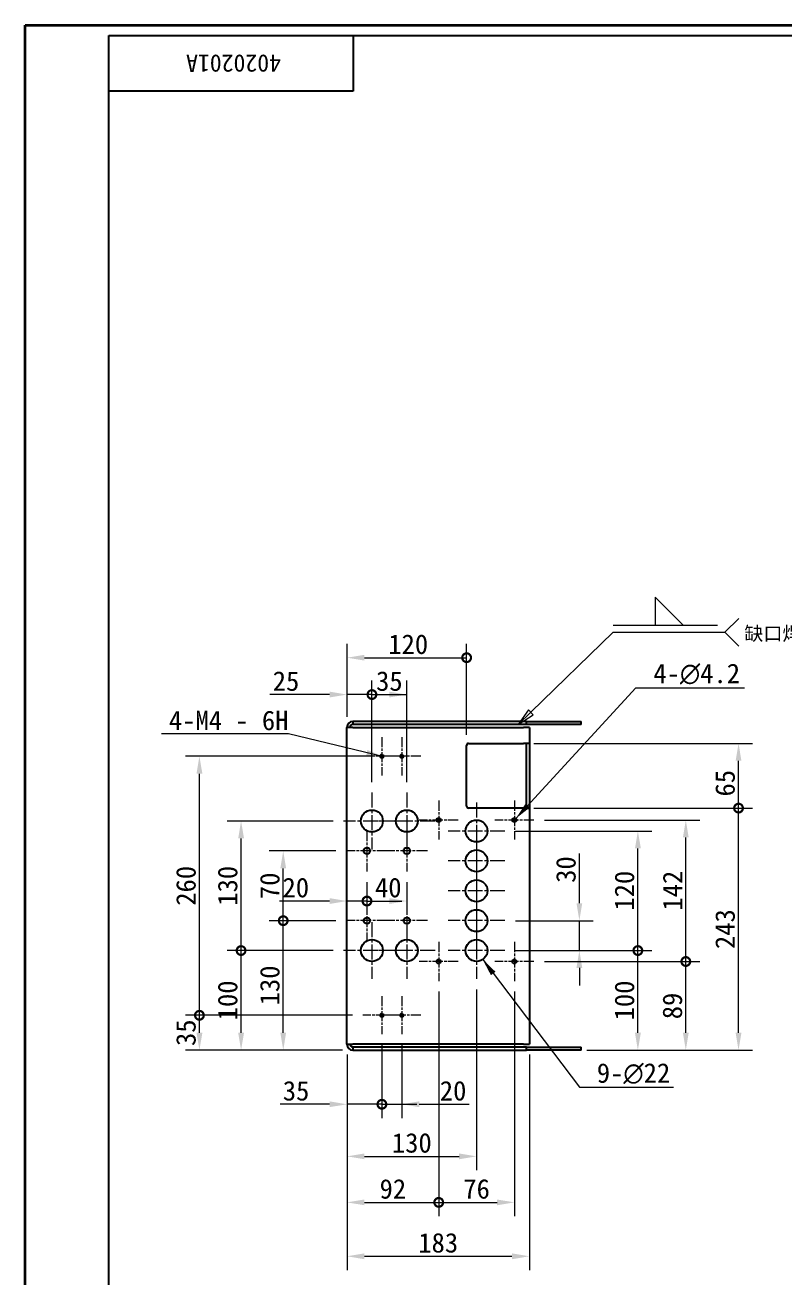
# Model space of a CAD drawing. Header units: millimetres. Extents: x 42 to 2902, y 38 to 2041.
# Drawn here: x 42 to 804, y 783 to 2041 of the extents above; entities that cross this region are included whole.
import ezdxf

# ---------------------------------------------------------------- set-up
doc = ezdxf.new("R2010")
doc.units = ezdxf.units.MM
doc.header["$LTSCALE"] = 7
doc.linetypes.add('CHAIN', pattern=[0.3543, 0.2362, -0.0295, 0.0591, -0.0295])
doc.linetypes.add('DASHED', pattern=[0.2067, 0.1654, -0.0413])
for name, color, linetype, lineweight, true_color in [('中心标记 (ISO)', 1, 'CHAIN', 18, 0xff0000), ('尺寸 (ISO)', 7, 'Continuous', 18, 0x008000), ('符号 (ISO)', 7, 'Continuous', 18, 0x008000)]:
    doc.layers.add(name, color=color, linetype=linetype, lineweight=lineweight, true_color=true_color)
for name, color, linetype, lineweight in [('可见 (ISO)', 7, 'Continuous', 25), ('可见窄的 (ISO)', 7, 'Continuous', 18), ('图框 (ISO)', 7, 'Continuous', 35)]:
    doc.layers.add(name, color=color, linetype=linetype, lineweight=lineweight)
doc.styles.add('文本样式74', font='SimSun.ttf')
doc.styles.add('最新国标', font='simfang.ttf')
doc.styles.add('注释文本 (ISO)', font='simfang.ttf')
doc.dimstyles.new('默认 (GB)', dxfattribs={"dimscale": 7, "dimtxt": 2.8, "dimasz": 2.5, "dimexe": 2, "dimexo": 1.5, "dimgap": 0.5, "dimtad": 1, "dimtoh": 1, "dimdsep": 46, "dimtxsty": '最新国标', "dimcen": 0.09, "dimdle": 10, "dimclrd": 256, "dimclre": 256, "dimclrt": 256, "dimaunit": 1, "dimadec": 3, "dimazin": 2, "dimtfac": 0.535714, "dimtmove": 0, "dimatfit": 3, "dimfxl": 0, "dimtolj": 1, "dimtzin": 0, "dimlwd": -1, "dimlwe": -1, "dimarcsym": 0})
doc.dimstyles.new('默认 (GB)$7', dxfattribs={"dimscale": 7, "dimtxt": 2.8, "dimasz": 2.5, "dimexe": 2, "dimexo": 1.5, "dimgap": 0.5, "dimtad": 1, "dimtoh": 1, "dimdsep": 46, "dimtxsty": '最新国标', "dimcen": 0.09, "dimdle": 10, "dimclrd": 256, "dimclre": 256, "dimclrt": 256, "dimaunit": 1, "dimadec": 3, "dimazin": 2, "dimtfac": 0.535714, "dimtmove": 0, "dimatfit": 3, "dimfxl": 0, "dimtolj": 1, "dimtzin": 0, "dimlwd": -1, "dimlwe": -1, "dimarcsym": 0})

# ---------------------------------------------------------------- blocks, each defined once
blk = doc.blocks.new('图框 最新国标')
at = {"layer": '图框 (ISO)'}
for p, q in [((6, 7), (6, 291.5)), ((6, 291.5), (414.5, 291.5))]:
    blk.add_line(p, q, dxfattribs=at)
at = {"layer": '图框 (ISO)', "color": 7, "linetype": 'Continuous', "lineweight": 25}
for p, q in [((18, 290), (413, 290)), ((18, 7), (18, 290)), ((18, 290), (413, 290)), ((53, 290), (53, 282)), ((53, 282), (18, 282))]:
    blk.add_line(p, q, dxfattribs=at)
at = {"layer": '图框 (ISO)', "style": '文本样式74'}
blk.add_attdef('零件代号_001', (42.68, 287.25), '', height=2.5, rotation=180, dxfattribs=at)
blk = doc.blocks.new('_DotSmall')
at = {"color": 0, "linetype": 'ByBlock', "const_width": 0.5}
blk.add_lwpolyline([(-0.0625, 0, 1), (0.0625, 0, 1)], format="xyb", close=True, dxfattribs=at)
blk = doc.blocks.new('*D62')
at = {"layer": 'Defpoints', "color": 0, "transparency": 16777216}
for p in [(258.7, 1111.4), (361.5, 1111.4), (371, 1011.4)]:
    blk.add_point(p, dxfattribs=at)
at = {"layer": '尺寸 (ISO)', "color": 116, "true_color": 0x00803f, "transparency": 16777216}
for p, q in [((351, 1111.4), (244.7, 1111.4)), ((258.7, 1028.9), (258.7, 1111.4)), ((360.5, 1011.4), (244.7, 1011.4))]:
    blk.add_line(p, q, dxfattribs=at)
blk.add_solid([(255.8, 1028.9), (261.7, 1028.9), (258.7, 1011.4)], dxfattribs=at)
at = {"layer": '尺寸 (ISO)', "color": 116, "true_color": 0x00803f, "transparency": 16777216, "xscale": 17.5, "yscale": 17.5, "zscale": 17.5, "rotation": 90}
blk.add_blockref('_DotSmall', (258.7, 1111.4), dxfattribs=at)
at = {"layer": '尺寸 (ISO)', "transparency": 16777216, "insert": (245.3, 1061.4), "char_height": 19.6, "attachment_point": 5, "rotation": 90, "style": '最新国标'}
blk.add_mtext('\\A1;100', dxfattribs=at)
blk = doc.blocks.new('*D63')
at = {"layer": 'Defpoints', "color": 0, "transparency": 16777216}
for p in [(258.7, 1241.4), (361.5, 1241.4), (361.5, 1111.4)]:
    blk.add_point(p, dxfattribs=at)
at = {"layer": '尺寸 (ISO)', "color": 116, "true_color": 0x00803f, "transparency": 16777216}
for p, q in [((351, 1241.4), (244.7, 1241.4)), ((258.7, 1111.4), (258.7, 1223.9)), ((351, 1111.4), (244.7, 1111.4))]:
    blk.add_line(p, q, dxfattribs=at)
blk.add_solid([(255.8, 1223.9), (261.7, 1223.9), (258.7, 1241.4)], dxfattribs=at)
at = {"layer": '尺寸 (ISO)', "color": 116, "true_color": 0x00803f, "transparency": 16777216, "xscale": 17.5, "yscale": 17.5, "zscale": 17.5, "rotation": 270}
blk.add_blockref('_DotSmall', (258.7, 1111.4), dxfattribs=at)
at = {"layer": '尺寸 (ISO)', "transparency": 16777216, "insert": (245.3, 1176.4), "char_height": 19.6, "attachment_point": 5, "rotation": 90, "style": '最新国标'}
blk.add_mtext('\\A1;130', dxfattribs=at)
blk = doc.blocks.new('*D64')
at = {"layer": 'Defpoints', "color": 0, "transparency": 16777216}
for p in [(301, 1141.4), (364.2, 1141.4), (371, 1011.4)]:
    blk.add_point(p, dxfattribs=at)
at = {"layer": '尺寸 (ISO)', "color": 116, "true_color": 0x00803f, "transparency": 16777216}
for p, q in [((353.7, 1141.4), (287, 1141.4)), ((301, 1028.9), (301, 1141.4)), ((360.5, 1011.4), (287, 1011.4))]:
    blk.add_line(p, q, dxfattribs=at)
blk.add_solid([(298.1, 1028.9), (303.9, 1028.9), (301, 1011.4)], dxfattribs=at)
at = {"layer": '尺寸 (ISO)', "color": 116, "true_color": 0x00803f, "transparency": 16777216, "xscale": 17.5, "yscale": 17.5, "zscale": 17.5, "rotation": 90}
blk.add_blockref('_DotSmall', (301, 1141.4), dxfattribs=at)
at = {"layer": '尺寸 (ISO)', "transparency": 16777216, "insert": (287.6, 1076.4), "char_height": 19.6, "attachment_point": 5, "rotation": 90, "style": '最新国标'}
blk.add_mtext('\\A1;130', dxfattribs=at)
blk = doc.blocks.new('*D65')
at = {"layer": 'Defpoints', "color": 0, "transparency": 16777216}
for p in [(301, 1211.4), (364.2, 1211.4), (364.2, 1141.4)]:
    blk.add_point(p, dxfattribs=at)
at = {"layer": '尺寸 (ISO)', "color": 116, "true_color": 0x00803f, "transparency": 16777216}
for p, q in [((353.7, 1211.4), (287, 1211.4)), ((301, 1141.4), (301, 1193.9)), ((353.7, 1141.4), (287, 1141.4))]:
    blk.add_line(p, q, dxfattribs=at)
blk.add_solid([(298.1, 1193.9), (303.9, 1193.9), (301, 1211.4)], dxfattribs=at)
at = {"layer": '尺寸 (ISO)', "color": 116, "true_color": 0x00803f, "transparency": 16777216, "xscale": 17.5, "yscale": 17.5, "zscale": 17.5, "rotation": 270}
blk.add_blockref('_DotSmall', (301, 1141.4), dxfattribs=at)
at = {"layer": '尺寸 (ISO)', "transparency": 16777216, "insert": (287.6, 1176.4), "char_height": 19.6, "attachment_point": 5, "rotation": 90, "style": '最新国标'}
blk.add_mtext('\\A1;70', dxfattribs=at)
blk = doc.blocks.new('*D66')
at = {"layer": 'Defpoints', "color": 0, "transparency": 16777216}
for p in [(216.9, 1046.4), (380.9, 1046.4), (371, 1011.4)]:
    blk.add_point(p, dxfattribs=at)
at = {"layer": '尺寸 (ISO)', "color": 116, "true_color": 0x00803f, "transparency": 16777216}
for p, q in [((370.4, 1046.4), (202.9, 1046.4)), ((216.9, 1028.9), (216.9, 1046.4)), ((360.5, 1011.4), (202.9, 1011.4))]:
    blk.add_line(p, q, dxfattribs=at)
blk.add_solid([(214, 1028.9), (219.9, 1028.9), (216.9, 1011.4)], dxfattribs=at)
at = {"layer": '尺寸 (ISO)', "color": 116, "true_color": 0x00803f, "transparency": 16777216, "xscale": 17.5, "yscale": 17.5, "zscale": 17.5, "rotation": 90}
blk.add_blockref('_DotSmall', (216.9, 1046.4), dxfattribs=at)
at = {"layer": '尺寸 (ISO)', "transparency": 16777216, "insert": (203.5, 1028.9), "char_height": 19.6, "attachment_point": 5, "rotation": 90, "style": '最新国标'}
blk.add_mtext('\\A1;35', dxfattribs=at)
blk = doc.blocks.new('*D67')
at = {"layer": 'Defpoints', "color": 0, "transparency": 16777216}
for p in [(216.9, 1306.4), (400, 1306.4), (380.9, 1046.4)]:
    blk.add_point(p, dxfattribs=at)
at = {"layer": '尺寸 (ISO)', "color": 116, "true_color": 0x00803f, "transparency": 16777216}
for p, q in [((389.5, 1306.4), (202.9, 1306.4)), ((216.9, 1046.4), (216.9, 1288.9)), ((370.4, 1046.4), (202.9, 1046.4))]:
    blk.add_line(p, q, dxfattribs=at)
blk.add_solid([(214, 1288.9), (219.9, 1288.9), (216.9, 1306.4)], dxfattribs=at)
at = {"layer": '尺寸 (ISO)', "color": 116, "true_color": 0x00803f, "transparency": 16777216, "xscale": 17.5, "yscale": 17.5, "zscale": 17.5, "rotation": 270}
blk.add_blockref('_DotSmall', (216.9, 1046.4), dxfattribs=at)
at = {"layer": '尺寸 (ISO)', "transparency": 16777216, "insert": (203.5, 1176.4), "char_height": 19.6, "attachment_point": 5, "rotation": 90, "style": '最新国标'}
blk.add_mtext('\\A1;260', dxfattribs=at)
blk = doc.blocks.new('*D68')
at = {"layer": 'Defpoints', "color": 0, "transparency": 16777216}
for p in [(552.6, 1100.4), (704.9, 1100.4), (600, 1011.4)]:
    blk.add_point(p, dxfattribs=at)
at = {"layer": '尺寸 (ISO)', "color": 116, "true_color": 0x00803f, "transparency": 16777216}
for p, q in [((563.1, 1100.4), (718.9, 1100.4)), ((704.9, 1028.9), (704.9, 1100.4)), ((610.5, 1011.4), (718.9, 1011.4))]:
    blk.add_line(p, q, dxfattribs=at)
blk.add_solid([(702, 1028.9), (707.8, 1028.9), (704.9, 1011.4)], dxfattribs=at)
at = {"layer": '尺寸 (ISO)', "color": 116, "true_color": 0x00803f, "transparency": 16777216, "xscale": 17.5, "yscale": 17.5, "zscale": 17.5, "rotation": 90}
blk.add_blockref('_DotSmall', (704.9, 1100.4), dxfattribs=at)
at = {"layer": '尺寸 (ISO)', "transparency": 16777216, "insert": (691.5, 1055.8), "char_height": 19.6, "attachment_point": 5, "rotation": 90, "style": '最新国标'}
blk.add_mtext('\\A1;89', dxfattribs=at)
blk = doc.blocks.new('*D69')
at = {"layer": 'Defpoints', "color": 0, "transparency": 16777216}
for p in [(552.6, 1242.4), (704.9, 1242.4), (552.6, 1100.4)]:
    blk.add_point(p, dxfattribs=at)
at = {"layer": '尺寸 (ISO)', "color": 116, "true_color": 0x00803f, "transparency": 16777216}
for p, q in [((563.1, 1242.4), (718.9, 1242.4)), ((704.9, 1100.4), (704.9, 1224.9)), ((563.1, 1100.4), (718.9, 1100.4))]:
    blk.add_line(p, q, dxfattribs=at)
blk.add_solid([(702, 1224.9), (707.8, 1224.9), (704.9, 1242.4)], dxfattribs=at)
at = {"layer": '尺寸 (ISO)', "color": 116, "true_color": 0x00803f, "transparency": 16777216, "xscale": 17.5, "yscale": 17.5, "zscale": 17.5, "rotation": 270}
blk.add_blockref('_DotSmall', (704.9, 1100.4), dxfattribs=at)
at = {"layer": '尺寸 (ISO)', "transparency": 16777216, "insert": (691.6, 1171.5), "char_height": 19.6, "attachment_point": 5, "rotation": 90, "style": '最新国标'}
blk.add_mtext('\\A1;142', dxfattribs=at)
blk = doc.blocks.new('*D71')
at = {"layer": 'Defpoints', "color": 0, "transparency": 16777216}
for p in [(523.5, 1111.4), (656.8, 1111.4), (595, 1011.4)]:
    blk.add_point(p, dxfattribs=at)
at = {"layer": '尺寸 (ISO)', "color": 116, "true_color": 0x00803f, "transparency": 16777216}
for p, q in [((534, 1111.4), (670.8, 1111.4)), ((656.8, 1028.9), (656.8, 1111.4)), ((605.5, 1011.4), (670.8, 1011.4))]:
    blk.add_line(p, q, dxfattribs=at)
blk.add_solid([(653.9, 1028.9), (659.8, 1028.9), (656.8, 1011.4)], dxfattribs=at)
at = {"layer": '尺寸 (ISO)', "color": 116, "true_color": 0x00803f, "transparency": 16777216, "xscale": 17.5, "yscale": 17.5, "zscale": 17.5, "rotation": 90}
blk.add_blockref('_DotSmall', (656.8, 1111.4), dxfattribs=at)
at = {"layer": '尺寸 (ISO)', "transparency": 16777216, "insert": (643.4, 1061.3), "char_height": 19.6, "attachment_point": 5, "rotation": 90, "style": '最新国标'}
blk.add_mtext('\\A1;100', dxfattribs=at)
blk = doc.blocks.new('*D72')
at = {"layer": 'Defpoints', "color": 0, "transparency": 16777216}
for p in [(523.5, 1231.4), (656.8, 1231.4), (523.5, 1111.4)]:
    blk.add_point(p, dxfattribs=at)
at = {"layer": '尺寸 (ISO)', "color": 116, "true_color": 0x00803f, "transparency": 16777216}
for p, q in [((534, 1231.4), (670.8, 1231.4)), ((656.8, 1111.4), (656.8, 1213.9)), ((534, 1111.4), (670.8, 1111.4))]:
    blk.add_line(p, q, dxfattribs=at)
blk.add_solid([(653.9, 1213.9), (659.8, 1213.9), (656.8, 1231.4)], dxfattribs=at)
at = {"layer": '尺寸 (ISO)', "color": 116, "true_color": 0x00803f, "transparency": 16777216, "xscale": 17.5, "yscale": 17.5, "zscale": 17.5, "rotation": 270}
blk.add_blockref('_DotSmall', (656.8, 1111.4), dxfattribs=at)
at = {"layer": '尺寸 (ISO)', "transparency": 16777216, "insert": (643.4, 1171.5), "char_height": 19.6, "attachment_point": 5, "rotation": 90, "style": '最新国标'}
blk.add_mtext('\\A1;120', dxfattribs=at)
blk = doc.blocks.new('*D73')
at = {"layer": 'Defpoints', "color": 0, "transparency": 16777216}
for p in [(523.5, 1141.4), (523.5, 1111.4), (598.1, 1111.4)]:
    blk.add_point(p, dxfattribs=at)
at = {"layer": '尺寸 (ISO)', "color": 116, "true_color": 0x00803f, "transparency": 16777216}
for p, q in [((598.1, 1158.9), (598.1, 1209)), ((534, 1141.4), (612.1, 1141.4)), ((598.1, 1111.4), (598.1, 1141.4)), ((534, 1111.4), (612.1, 1111.4)), ((598.1, 1093.9), (598.1, 1076.4))]:
    blk.add_line(p, q, dxfattribs=at)
for points in [[(595.2, 1158.9), (601, 1158.9), (598.1, 1141.4)], [(595.2, 1093.9), (601, 1093.9), (598.1, 1111.4)]]:
    blk.add_solid(points, dxfattribs=at)
at = {"layer": '尺寸 (ISO)', "transparency": 16777216, "insert": (584.7, 1192.7), "char_height": 19.6, "attachment_point": 5, "rotation": 90, "style": '最新国标'}
blk.add_mtext('\\A1;30', dxfattribs=at)
blk = doc.blocks.new('*D74')
at = {"layer": 'Defpoints', "color": 0, "transparency": 16777216}
for p in [(385, 1190.7), (385, 1161.1), (365, 1017.4)]:
    blk.add_point(p, dxfattribs=at)
at = {"layer": '尺寸 (ISO)', "color": 116, "true_color": 0x00803f, "transparency": 16777216}
for p, q in [((385, 1180.2), (385, 1147.1)), ((347.5, 1161.1), (297.2, 1161.1)), ((385, 1161.1), (365, 1161.1)), ((385, 1161.1), (420, 1161.1))]:
    blk.add_line(p, q, dxfattribs=at)
blk.add_solid([(347.5, 1164), (347.5, 1158.2), (365, 1161.1)], dxfattribs=at)
at = {"layer": '尺寸 (ISO)', "color": 116, "true_color": 0x00803f, "transparency": 16777216, "xscale": 17.5, "yscale": 17.5, "zscale": 17.5, "rotation": 180}
blk.add_blockref('_DotSmall', (385, 1161.1), dxfattribs=at)
at = {"layer": '尺寸 (ISO)', "transparency": 16777216, "insert": (313.6, 1174.5), "char_height": 19.6, "attachment_point": 5, "style": '最新国标'}
blk.add_mtext('\\A1;20', dxfattribs=at)
blk = doc.blocks.new('*D75')
at = {"layer": 'Defpoints', "color": 0, "transparency": 16777216}
for p in [(385, 1190.7), (425, 1190.7), (425, 1161.1)]:
    blk.add_point(p, dxfattribs=at)
at = {"layer": '尺寸 (ISO)', "color": 116, "true_color": 0x00803f, "transparency": 16777216}
for p, q in [((385, 1180.2), (385, 1147.1)), ((425, 1180.2), (425, 1147.1)), ((385, 1161.1), (407.5, 1161.1))]:
    blk.add_line(p, q, dxfattribs=at)
blk.add_solid([(407.5, 1164), (407.5, 1158.2), (425, 1161.1)], dxfattribs=at)
at = {"layer": '尺寸 (ISO)', "color": 116, "true_color": 0x00803f, "transparency": 16777216, "xscale": 17.5, "yscale": 17.5, "zscale": 17.5, "rotation": 180}
blk.add_blockref('_DotSmall', (385, 1161.1), dxfattribs=at)
at = {"layer": '尺寸 (ISO)', "transparency": 16777216, "insert": (406.4, 1174.5), "char_height": 19.6, "attachment_point": 5, "style": '最新国标'}
blk.add_mtext('\\A1;40', dxfattribs=at)
blk = doc.blocks.new('*D76')
at = {"layer": 'Defpoints', "color": 0, "transparency": 16777216}
for p in [(400, 1027.3), (365, 1017.4), (400, 957.1)]:
    blk.add_point(p, dxfattribs=at)
at = {"layer": '尺寸 (ISO)', "color": 116, "true_color": 0x00803f, "transparency": 16777216}
for p, q in [((365, 1006.9), (365, 943.1)), ((400, 1016.8), (400, 943.1)), ((347.5, 957.1), (297.8, 957.1)), ((400, 957.1), (365, 957.1)), ((400, 957.1), (435, 957.1))]:
    blk.add_line(p, q, dxfattribs=at)
blk.add_solid([(347.5, 960), (347.5, 954.2), (365, 957.1)], dxfattribs=at)
at = {"layer": '尺寸 (ISO)', "color": 116, "true_color": 0x00803f, "transparency": 16777216, "xscale": 17.5, "yscale": 17.5, "zscale": 17.5, "rotation": 180}
blk.add_blockref('_DotSmall', (400, 957.1), dxfattribs=at)
at = {"layer": '尺寸 (ISO)', "transparency": 16777216, "insert": (313.9, 970.5), "char_height": 19.6, "attachment_point": 5, "style": '最新国标'}
blk.add_mtext('\\A1;35', dxfattribs=at)
blk = doc.blocks.new('*D77')
at = {"layer": 'Defpoints', "color": 0, "transparency": 16777216}
for p in [(400, 1027.3), (420, 1027.3), (420, 957.1)]:
    blk.add_point(p, dxfattribs=at)
at = {"layer": '尺寸 (ISO)', "color": 116, "true_color": 0x00803f, "transparency": 16777216}
for p, q in [((400, 1016.8), (400, 943.1)), ((420, 1016.8), (420, 943.1)), ((400, 957.1), (382.5, 957.1)), ((400, 957.1), (420, 957.1)), ((437.5, 957.1), (487.7, 957.1))]:
    blk.add_line(p, q, dxfattribs=at)
blk.add_solid([(437.5, 960), (437.5, 954.2), (420, 957.1)], dxfattribs=at)
at = {"layer": '尺寸 (ISO)', "color": 116, "true_color": 0x00803f, "transparency": 16777216, "xscale": 17.5, "yscale": 17.5, "zscale": 17.5}
blk.add_blockref('_DotSmall', (400, 957.1), dxfattribs=at)
at = {"layer": '尺寸 (ISO)', "transparency": 16777216, "insert": (471.4, 970.5), "char_height": 19.6, "attachment_point": 5, "style": '最新国标'}
blk.add_mtext('\\A1;20', dxfattribs=at)
blk = doc.blocks.new('*D78')
at = {"layer": 'Defpoints', "color": 0, "transparency": 16777216}
for p in [(390, 1368.4), (365, 1335.4), (390, 1269.9)]:
    blk.add_point(p, dxfattribs=at)
at = {"layer": '尺寸 (ISO)', "color": 116, "true_color": 0x00803f, "transparency": 16777216}
for p, q in [((365, 1345.9), (365, 1382.4)), ((390, 1280.4), (390, 1382.4)), ((347.5, 1368.4), (287.6, 1368.4)), ((390, 1368.4), (365, 1368.4)), ((390, 1368.4), (425, 1368.4))]:
    blk.add_line(p, q, dxfattribs=at)
blk.add_solid([(347.5, 1371.3), (347.5, 1365.5), (365, 1368.4)], dxfattribs=at)
at = {"layer": '尺寸 (ISO)', "color": 116, "true_color": 0x00803f, "transparency": 16777216, "xscale": 17.5, "yscale": 17.5, "zscale": 17.5, "rotation": 180}
blk.add_blockref('_DotSmall', (390, 1368.4), dxfattribs=at)
at = {"layer": '尺寸 (ISO)', "transparency": 16777216, "insert": (303.8, 1381.8), "char_height": 19.6, "attachment_point": 5, "style": '最新国标'}
blk.add_mtext('\\A1;25', dxfattribs=at)
blk = doc.blocks.new('*D79')
at = {"layer": 'Defpoints', "color": 0, "transparency": 16777216}
for p in [(425, 1368.4), (390, 1269.9), (425, 1269.9)]:
    blk.add_point(p, dxfattribs=at)
at = {"layer": '尺寸 (ISO)', "color": 116, "true_color": 0x00803f, "transparency": 16777216}
for p, q in [((390, 1280.4), (390, 1382.4)), ((425, 1280.4), (425, 1382.4)), ((390, 1368.4), (407.5, 1368.4))]:
    blk.add_line(p, q, dxfattribs=at)
blk.add_solid([(407.5, 1371.3), (407.5, 1365.5), (425, 1368.4)], dxfattribs=at)
at = {"layer": '尺寸 (ISO)', "color": 116, "true_color": 0x00803f, "transparency": 16777216, "xscale": 17.5, "yscale": 17.5, "zscale": 17.5, "rotation": 180}
blk.add_blockref('_DotSmall', (390, 1368.4), dxfattribs=at)
at = {"layer": '尺寸 (ISO)', "transparency": 16777216, "insert": (407.5, 1381.8), "char_height": 19.6, "attachment_point": 5, "style": '最新国标'}
blk.add_mtext('\\A1;35', dxfattribs=at)
blk = doc.blocks.new('*D80')
at = {"layer": 'Defpoints', "color": 0, "transparency": 16777216}
for p in [(485, 1405.4), (365, 1335.4), (485, 1317.4)]:
    blk.add_point(p, dxfattribs=at)
at = {"layer": '尺寸 (ISO)', "color": 116, "true_color": 0x00803f, "transparency": 16777216}
for p, q in [((365, 1345.9), (365, 1419.4)), ((485, 1327.9), (485, 1419.4)), ((382.5, 1405.4), (485, 1405.4))]:
    blk.add_line(p, q, dxfattribs=at)
blk.add_solid([(382.5, 1408.3), (382.5, 1402.5), (365, 1405.4)], dxfattribs=at)
at = {"layer": '尺寸 (ISO)', "color": 116, "true_color": 0x00803f, "transparency": 16777216, "xscale": 17.5, "yscale": 17.5, "zscale": 17.5}
blk.add_blockref('_DotSmall', (485, 1405.4), dxfattribs=at)
at = {"layer": '尺寸 (ISO)', "transparency": 16777216, "insert": (426.4, 1418.8), "char_height": 19.6, "attachment_point": 5, "style": '最新国标'}
blk.add_mtext('\\A1;120', dxfattribs=at)
blk = doc.blocks.new('*D81')
at = {"layer": 'Defpoints', "color": 0, "transparency": 16777216}
for p in [(457, 1080.8), (365, 1017.4), (457, 858.6)]:
    blk.add_point(p, dxfattribs=at)
at = {"layer": '尺寸 (ISO)', "color": 116, "true_color": 0x00803f, "transparency": 16777216}
for p, q in [((457, 1070.3), (457, 844.6)), ((365, 1006.9), (365, 844.6)), ((382.5, 858.6), (457, 858.6))]:
    blk.add_line(p, q, dxfattribs=at)
blk.add_solid([(382.5, 861.5), (382.5, 855.7), (365, 858.6)], dxfattribs=at)
at = {"layer": '尺寸 (ISO)', "color": 116, "true_color": 0x00803f, "transparency": 16777216, "xscale": 17.5, "yscale": 17.5, "zscale": 17.5}
blk.add_blockref('_DotSmall', (457, 858.6), dxfattribs=at)
at = {"layer": '尺寸 (ISO)', "transparency": 16777216, "insert": (411, 872), "char_height": 19.6, "attachment_point": 5, "style": '最新国标'}
blk.add_mtext('\\A1;92', dxfattribs=at)
blk = doc.blocks.new('*D82')
at = {"layer": 'Defpoints', "color": 0, "transparency": 16777216}
for p in [(457, 1080.8), (533, 1080.8), (533, 858.6)]:
    blk.add_point(p, dxfattribs=at)
at = {"layer": '尺寸 (ISO)', "color": 116, "true_color": 0x00803f, "transparency": 16777216}
for p, q in [((457, 1070.3), (457, 844.6)), ((533, 1070.3), (533, 844.6)), ((457, 858.6), (515.5, 858.6))]:
    blk.add_line(p, q, dxfattribs=at)
blk.add_solid([(515.5, 861.5), (515.5, 855.7), (533, 858.6)], dxfattribs=at)
at = {"layer": '尺寸 (ISO)', "color": 116, "true_color": 0x00803f, "transparency": 16777216, "xscale": 17.5, "yscale": 17.5, "zscale": 17.5, "rotation": 180}
blk.add_blockref('_DotSmall', (457, 858.6), dxfattribs=at)
at = {"layer": '尺寸 (ISO)', "transparency": 16777216, "insert": (495, 872), "char_height": 19.6, "attachment_point": 5, "style": '最新国标'}
blk.add_mtext('\\A1;76', dxfattribs=at)
blk = doc.blocks.new('*D83')
at = {"layer": 'Defpoints', "color": 0, "transparency": 16777216}
for p in [(495, 1082.9), (365, 1017.4), (495, 904.8)]:
    blk.add_point(p, dxfattribs=at)
at = {"layer": '尺寸 (ISO)', "color": 116, "true_color": 0x00803f, "transparency": 16777216}
for p, q in [((495, 1072.4), (495, 890.8)), ((365, 1006.9), (365, 890.8)), ((382.5, 904.8), (477.5, 904.8))]:
    blk.add_line(p, q, dxfattribs=at)
for points in [[(382.5, 907.7), (382.5, 901.9), (365, 904.8)], [(477.5, 907.7), (477.5, 901.9), (495, 904.8)]]:
    blk.add_solid(points, dxfattribs=at)
at = {"layer": '尺寸 (ISO)', "transparency": 16777216, "insert": (430, 918.2), "char_height": 19.6, "attachment_point": 5, "style": '最新国标'}
blk.add_mtext('\\A1;130', dxfattribs=at)
blk = doc.blocks.new('*D84')
at = {"layer": 'Defpoints', "color": 0, "transparency": 16777216}
for p in [(542, 1254.4), (757.8, 1254.4), (595, 1011.4)]:
    blk.add_point(p, dxfattribs=at)
at = {"layer": '尺寸 (ISO)', "color": 116, "true_color": 0x00803f, "transparency": 16777216}
for p, q in [((552.5, 1254.4), (771.8, 1254.4)), ((757.8, 1028.9), (757.8, 1254.4)), ((605.5, 1011.4), (771.8, 1011.4))]:
    blk.add_line(p, q, dxfattribs=at)
blk.add_solid([(754.9, 1028.9), (760.7, 1028.9), (757.8, 1011.4)], dxfattribs=at)
at = {"layer": '尺寸 (ISO)', "color": 116, "true_color": 0x00803f, "transparency": 16777216, "xscale": 17.5, "yscale": 17.5, "zscale": 17.5, "rotation": 90}
blk.add_blockref('_DotSmall', (757.8, 1254.4), dxfattribs=at)
at = {"layer": '尺寸 (ISO)', "transparency": 16777216, "insert": (744.4, 1132.9), "char_height": 19.6, "attachment_point": 5, "rotation": 90, "style": '最新国标'}
blk.add_mtext('\\A1;243', dxfattribs=at)
blk = doc.blocks.new('*D85')
at = {"layer": 'Defpoints', "color": 0, "transparency": 16777216}
for p in [(542, 1319.4), (757.8, 1319.4), (542, 1254.4)]:
    blk.add_point(p, dxfattribs=at)
at = {"layer": '尺寸 (ISO)', "color": 116, "true_color": 0x00803f, "transparency": 16777216}
for p, q in [((552.5, 1319.4), (771.8, 1319.4)), ((757.8, 1254.4), (757.8, 1301.9)), ((552.5, 1254.4), (771.8, 1254.4))]:
    blk.add_line(p, q, dxfattribs=at)
blk.add_solid([(754.9, 1301.9), (760.7, 1301.9), (757.8, 1319.4)], dxfattribs=at)
at = {"layer": '尺寸 (ISO)', "color": 116, "true_color": 0x00803f, "transparency": 16777216, "xscale": 17.5, "yscale": 17.5, "zscale": 17.5, "rotation": 270}
blk.add_blockref('_DotSmall', (757.8, 1254.4), dxfattribs=at)
at = {"layer": '尺寸 (ISO)', "transparency": 16777216, "insert": (744.4, 1279.4), "char_height": 19.6, "attachment_point": 5, "rotation": 90, "style": '最新国标'}
blk.add_mtext('\\A1;65', dxfattribs=at)
blk = doc.blocks.new('*D86')
at = {"layer": 'Defpoints', "color": 0, "transparency": 16777216}
for p in [(365, 1017.4), (548, 1017.4), (548, 804.5)]:
    blk.add_point(p, dxfattribs=at)
at = {"layer": '尺寸 (ISO)', "color": 116, "true_color": 0x00803f, "transparency": 16777216}
for p, q in [((365, 1006.9), (365, 790.5)), ((548, 1006.9), (548, 790.5)), ((382.5, 804.5), (530.5, 804.5))]:
    blk.add_line(p, q, dxfattribs=at)
for points in [[(382.5, 807.4), (382.5, 801.5), (365, 804.5)], [(530.5, 807.4), (530.5, 801.5), (548, 804.5)]]:
    blk.add_solid(points, dxfattribs=at)
at = {"layer": '尺寸 (ISO)', "transparency": 16777216, "insert": (456.5, 817.9), "char_height": 19.6, "attachment_point": 5, "style": '最新国标'}
blk.add_mtext('\\A1;183', dxfattribs=at)
blk = doc.blocks.new('焊接符号标识符1')
at = {"layer": '符号 (ISO)'}
for p, q in [((100.3, 205.46), (96.3, 209.46)), ((96.3, 209.46), (96.3, 205.46)), ((96.3, 205.46), (100.3, 205.46)), ((106.3, 204.41), (108.3, 206.41)), ((78.48, 192.94), (90.3, 204.41)), ((90.3, 204.41), (106.3, 204.41)), ((106.3, 204.41), (108.3, 202.41)), ((78.13, 193.3), (76.68, 191.2)), ((78.48, 192.94), (76.68, 191.2)), ((76.68, 191.2), (78.82, 192.58)), ((78.82, 192.58), (78.13, 193.3))]:
    blk.add_line(p, q, dxfattribs=at)
at = {"layer": '符号 (ISO)', "linetype": 'DASHED', "ltscale": 12.901145}
blk.add_line((90.3, 205.46), (106.3, 205.46), dxfattribs=at)
at = {"layer": '符号 (ISO)', "flags": 128}
blk.add_lwpolyline([(78.13, 193.3), (76.68, 191.2), (78.82, 192.58), (78.13, 193.3)], dxfattribs=at)
at = {"layer": '符号 (ISO)'}
blk.add_solid([(78.13, 193.3), (76.68, 191.2), (78.82, 192.58), (78.13, 193.3)], dxfattribs=at)
at = {"layer": '符号 (ISO)', "insert": (109.09, 203.01), "char_height": 2, "attachment_point": 7, "style": '注释文本 (ISO)'}
blk.add_mtext('缺口焊接', dxfattribs=at)

msp = doc.modelspace()

# ---------------------------------------------------------------- linework, layer by layer
at = {"layer": '中心标记 (ISO)', "ltscale": 6.070585}
for p, q in [((399.978, 1325.5407), (399.978, 1287.2987)), ((419.978, 1325.5407), (419.978, 1287.2987)), ((419.099, 1306.4197), (380.857, 1306.4197)), ((439.099, 1306.4197), (400.857, 1306.4197)), ((399.978, 1065.5407), (399.978, 1027.2987)), ((419.978, 1065.5407), (419.978, 1027.2987)), ((419.099, 1046.4197), (380.857, 1046.4197)), ((439.099, 1046.4197), (400.857, 1046.4197))]:
    msp.add_line(p, q, dxfattribs=at)
at = {"layer": '中心标记 (ISO)', "ltscale": 9.048304}
for p, q in [((389.978, 1269.9197), (389.978, 1212.9197)), ((424.978, 1269.9197), (424.978, 1212.9197)), ((494.978, 1259.9197), (494.978, 1202.9197)), ((418.478, 1241.4197), (361.478, 1241.4197)), ((453.478, 1241.4197), (396.478, 1241.4197)), ((523.478, 1231.4197), (466.478, 1231.4197)), ((494.978, 1229.9197), (494.978, 1172.9197)), ((523.478, 1201.4197), (466.478, 1201.4197)), ((494.978, 1199.9197), (494.978, 1142.9197)), ((523.478, 1171.4197), (466.478, 1171.4197)), ((494.978, 1169.9197), (494.978, 1112.9197)), ((389.978, 1139.9197), (389.978, 1082.9197)), ((424.978, 1139.9197), (424.978, 1082.9197)), ((523.478, 1141.4197), (466.478, 1141.4197)), ((494.978, 1139.9197), (494.978, 1082.9197)), ((418.478, 1111.4197), (361.478, 1111.4197)), ((453.478, 1111.4197), (396.478, 1111.4197)), ((523.478, 1111.4197), (466.478, 1111.4197))]:
    msp.add_line(p, q, dxfattribs=at)
at = {"layer": '中心标记 (ISO)', "ltscale": 6.222661}
for p, q in [((456.978, 1262.0197), (456.978, 1222.8197)), ((532.978, 1262.0197), (532.978, 1222.8197)), ((476.578, 1242.4197), (437.378, 1242.4197)), ((552.578, 1242.4197), (513.378, 1242.4197)), ((456.978, 1120.0197), (456.978, 1080.8197)), ((532.978, 1120.0197), (532.978, 1080.8197)), ((476.578, 1100.4197), (437.378, 1100.4197)), ((552.578, 1100.4197), (513.378, 1100.4197))]:
    msp.add_line(p, q, dxfattribs=at)
at = {"layer": '中心标记 (ISO)', "ltscale": 6.587772}
for p, q in [((384.978, 1232.1697), (384.978, 1190.6697)), ((424.978, 1232.1697), (424.978, 1190.6697)), ((405.728, 1211.4197), (364.228, 1211.4197)), ((445.728, 1211.4197), (404.228, 1211.4197)), ((384.978, 1162.1697), (384.978, 1120.6697)), ((424.978, 1162.1697), (424.978, 1120.6697)), ((405.728, 1141.4197), (364.228, 1141.4197)), ((445.728, 1141.4197), (404.228, 1141.4197))]:
    msp.add_line(p, q, dxfattribs=at)
at = {"layer": '可见 (ISO)'}
for p, q in [((370.978, 1335.4197), (364.978, 1335.4197)), ((364.978, 1017.4197), (364.978, 1335.4197)), ((544.978, 1341.4197), (370.978, 1341.4197)), ((370.978, 1341.4197), (370.978, 1338.4197)), ((544.978, 1338.4197), (370.978, 1338.4197)), ((370.978, 1335.4197), (541.978, 1335.4197)), ((547.978, 1335.4197), (541.978, 1335.4197)), ((544.978, 1341.4197), (594.978, 1341.4197)), ((544.978, 1338.4197), (544.978, 1341.4197)), ((594.978, 1338.4197), (544.978, 1338.4197)), ((547.978, 1335.4197), (547.978, 1319.4197)), ((594.978, 1341.4197), (599.978, 1341.4197)), ((599.978, 1338.4197), (594.978, 1338.4197)), ((599.978, 1338.4197), (599.978, 1341.4197)), ((484.978, 1256.4197), (484.978, 1317.4197)), ((486.978, 1319.4197), (541.978, 1319.4197)), ((547.978, 1319.4197), (541.978, 1319.4197)), ((544.978, 1254.4197), (544.978, 1319.4197)), ((547.978, 1319.4197), (547.978, 1254.4197)), ((541.978, 1254.4197), (486.978, 1254.4197)), ((541.978, 1254.4197), (547.978, 1254.4197)), ((547.978, 1254.4197), (547.978, 1017.4197)), ((364.978, 1017.4197), (370.978, 1017.4197)), ((541.978, 1017.4197), (370.978, 1017.4197)), ((544.978, 1014.4197), (370.978, 1014.4197)), ((370.978, 1014.4197), (370.978, 1011.4197)), ((370.978, 1011.4197), (544.978, 1011.4197)), ((541.978, 1017.4197), (547.978, 1017.4197)), ((544.978, 1011.4197), (544.978, 1014.4197)), ((544.978, 1014.4197), (594.978, 1014.4197)), ((594.978, 1011.4197), (544.978, 1011.4197)), ((594.978, 1014.4197), (599.978, 1014.4197)), ((599.978, 1011.4197), (594.978, 1011.4197)), ((599.978, 1011.4197), (599.978, 1014.4197))]:
    msp.add_line(p, q, dxfattribs=at)
for centre, radius in [((399.978, 1306.4197), 1.621), ((419.978, 1306.4197), 1.621), ((389.978, 1241.4197), 11), ((424.978, 1241.4197), 11), ((456.978, 1242.4197), 2.1), ((494.978, 1231.4197), 11), ((532.978, 1242.4197), 2.1), ((384.978, 1211.4197), 3.25), ((424.978, 1211.4197), 3.25), ((494.978, 1201.4197), 11), ((494.978, 1171.4197), 11), ((384.978, 1141.4197), 3.25), ((424.978, 1141.4197), 3.25), ((494.978, 1141.4197), 11), ((389.978, 1111.4197), 11), ((424.978, 1111.4197), 11), ((494.978, 1111.4197), 11), ((456.978, 1100.4197), 2.1), ((532.978, 1100.4197), 2.1), ((399.978, 1046.4197), 1.621), ((419.978, 1046.4197), 1.621)]:
    msp.add_circle(centre, radius, dxfattribs=at)
for centre, radius, start, end in [((370.978, 1335.4197), 6, 90, 180), ((370.978, 1335.4197), 3, 90, 180), ((486.978, 1317.4197), 2, 90, 180), ((486.978, 1256.4197), 2, 180, 270), ((370.978, 1017.4197), 6, 180, 270), ((370.978, 1017.4197), 3, 180, 270)]:
    msp.add_arc(centre, radius, start, end, dxfattribs=at)
at = {"layer": '可见窄的 (ISO)'}
for centre in [(399.978, 1306.4197), (419.978, 1306.4197), (399.978, 1046.4197), (419.978, 1046.4197)]:
    msp.add_arc(centre, 2, 80, 350, dxfattribs=at)

# ---------------------------------------------------------------- block references
at = {"xscale": 7, "yscale": 7, "zscale": 7}
msp.add_blockref('图框 最新国标', (0, 0), dxfattribs=at).add_auto_attribs({'零件代号_001': '4020201A'})
at = {"layer": '符号 (ISO)', "xscale": 7, "yscale": 7, "zscale": 7}
msp.add_blockref('焊接符号标识符1', (0, 0), dxfattribs=at)

# ---------------------------------------------------------------- texts
at = {"layer": '符号 (ISO)', "char_height": 19.6, "line_spacing_factor": 0.49, "style": '最新国标'}
for s, insert, width, attachment_point in [('4-\\fAIGDT|b0|i0;{\\H19.6000;n}\\fFangSong|b0|i0;{\\H19.6000;4.2}', (672.3527, 1378.5371), 96.274805, 7), ('4-M4 - 6H', (306.2684, 1332.3306), 133.362529, 9), ('9-\\fAIGDT|b0|i0;{\\H19.6000;n}\\fFangSong|b0|i0;{\\H19.6000;22 }', (615.6199, 977.4058), 96.274805, 7)]:
    msp.add_mtext(s, dxfattribs=dict(at, insert=insert, width=width, attachment_point=attachment_point))

# ---------------------------------------------------------------- dimensions: what is measured, and where the dimension line sits
at = {"layer": '尺寸 (ISO)', "color": 116, "true_color": 0x00803f}
for base, p1, p2, angle, override, picture, middle in [((484.978, 1405.4091), (364.978, 1335.4197), (484.978, 1317.4197), 180, {"dimgap": 0.5, "dimtoh": 0, "dimdec": 2, "dimblk2": 'DotSmall', "dimsah": 1, "dimdle": 0, "dimtol": 0, "dimlim": 0, "dimtp": 0, "dimtm": 0, "dimtdec": 2, "dimtofl": 0, "dimatfit": 1}, '*D80', (426.408, 1405.4091)), ((389.978, 1368.3747), (364.978, 1335.4197), (389.978, 1269.9197), 180, {"dimgap": 0.5, "dimtoh": 0, "dimdec": 2, "dimblk2": 'DotSmall', "dimsah": 1, "dimdle": 0, "dimtol": 0, "dimlim": 0, "dimtp": 0, "dimtm": 0, "dimtdec": 2, "dimtofl": 1, "dimatfit": 1}, '*D78', (303.8347, 1368.3747)), ((424.978, 1368.3747), (389.978, 1269.9197), (424.978, 1269.9197), 180, {"dimgap": 0.5, "dimtoh": 0, "dimdec": 2, "dimblk1": 'DotSmall', "dimsah": 1, "dimdle": 0, "dimtol": 0, "dimlim": 0, "dimtp": 0, "dimtm": 0, "dimtdec": 2, "dimtofl": 1, "dimatfit": 1}, '*D79', (407.478, 1368.3747)), ((757.8131, 1319.4197), (541.978, 1254.4197), (541.978, 1319.4197), 90, {"dimgap": 0.5, "dimtoh": 0, "dimdec": 2, "dimblk1": 'DotSmall', "dimsah": 1, "dimdle": 0, "dimtol": 0, "dimlim": 0, "dimtp": 0, "dimtm": 0, "dimtdec": 2, "dimtofl": 0, "dimatfit": 1}, '*D85', (757.8131, 1279.4197)), ((216.9478, 1306.4197), (380.857, 1046.4197), (399.978, 1306.4197), 90, {"dimgap": 0.5, "dimtoh": 0, "dimdec": 2, "dimblk1": 'DotSmall', "dimsah": 1, "dimdle": 0, "dimtol": 0, "dimlim": 0, "dimtp": 0, "dimtm": 0, "dimtdec": 2, "dimtofl": 0, "dimatfit": 1}, '*D67', (216.9478, 1176.4197)), ((757.8131, 1254.4197), (594.978, 1011.4197), (541.978, 1254.4197), 90, {"dimgap": 0.5, "dimtoh": 0, "dimdec": 2, "dimblk2": 'DotSmall', "dimsah": 1, "dimdle": 0, "dimtol": 0, "dimlim": 0, "dimtp": 0, "dimtm": 0, "dimtdec": 2, "dimtofl": 0, "dimatfit": 1}, '*D84', (757.8131, 1132.9197)), ((258.748, 1241.4197), (361.478, 1111.4197), (361.478, 1241.4197), 90, {"dimgap": 0.5, "dimtoh": 0, "dimdec": 2, "dimblk1": 'DotSmall', "dimsah": 1, "dimdle": 0, "dimtol": 0, "dimlim": 0, "dimtp": 0, "dimtm": 0, "dimtdec": 2, "dimtofl": 0, "dimatfit": 1}, '*D63', (258.748, 1176.4197)), ((704.9237, 1242.4197), (552.578, 1100.4197), (552.578, 1242.4197), 90, {"dimgap": 0.5, "dimtoh": 0, "dimdec": 2, "dimblk1": 'DotSmall', "dimsah": 1, "dimdle": 0, "dimtol": 0, "dimlim": 0, "dimtp": 0, "dimtm": 0, "dimtdec": 2, "dimtofl": 0, "dimatfit": 1}, '*D69', (704.9237, 1171.4897)), ((656.8401, 1231.4197), (523.478, 1111.4197), (523.478, 1231.4197), 90, {"dimgap": 0.5, "dimtoh": 0, "dimdec": 2, "dimblk1": 'DotSmall', "dimsah": 1, "dimdle": 0, "dimtol": 0, "dimlim": 0, "dimtp": 0, "dimtm": 0, "dimtdec": 2, "dimtofl": 0, "dimatfit": 1}, '*D72', (656.8401, 1171.4897)), ((300.978, 1211.4197), (364.228, 1141.4197), (364.228, 1211.4197), 90, {"dimgap": 0.5, "dimtoh": 0, "dimdec": 2, "dimblk1": 'DotSmall', "dimsah": 1, "dimdle": 0, "dimtol": 0, "dimlim": 0, "dimtp": 0, "dimtm": 0, "dimtdec": 2, "dimtofl": 0, "dimatfit": 1}, '*D65', (300.978, 1176.4197)), ((598.0969, 1111.4197), (523.478, 1141.4197), (523.478, 1111.4197), 90, {"dimgap": 0.5, "dimtoh": 0, "dimdec": 2, "dimtol": 0, "dimlim": 0, "dimtp": 0, "dimtm": 0, "dimtdec": 2, "dimtofl": 1, "dimatfit": 1}, '*D73', (598.0969, 1192.6877)), ((384.978, 1161.114), (364.978, 1017.4197), (384.978, 1190.6697), 180, {"dimgap": 0.5, "dimtoh": 0, "dimdec": 2, "dimblk2": 'DotSmall', "dimsah": 1, "dimdle": 0, "dimse1": 1, "dimtol": 0, "dimlim": 0, "dimtp": 0, "dimtm": 0, "dimtdec": 2, "dimtofl": 1, "dimatfit": 1}, '*D74', (313.598, 1161.114)), ((424.978, 1161.114), (384.978, 1190.6697), (424.978, 1190.6697), 180, {"dimgap": 0.5, "dimtoh": 0, "dimdec": 2, "dimblk1": 'DotSmall', "dimsah": 1, "dimdle": 0, "dimtol": 0, "dimlim": 0, "dimtp": 0, "dimtm": 0, "dimtdec": 2, "dimtofl": 1, "dimatfit": 1}, '*D75', (406.4332, 1161.114)), ((300.978, 1141.4197), (370.978, 1011.4197), (364.228, 1141.4197), 90, {"dimgap": 0.5, "dimtoh": 0, "dimdec": 2, "dimblk2": 'DotSmall', "dimsah": 1, "dimdle": 0, "dimtol": 0, "dimlim": 0, "dimtp": 0, "dimtm": 0, "dimtdec": 2, "dimtofl": 0, "dimatfit": 1}, '*D64', (300.978, 1076.4197)), ((258.748, 1111.4197), (370.978, 1011.4197), (361.478, 1111.4197), 90, {"dimgap": 0.5, "dimtoh": 0, "dimdec": 2, "dimblk2": 'DotSmall', "dimsah": 1, "dimdle": 0, "dimtol": 0, "dimlim": 0, "dimtp": 0, "dimtm": 0, "dimtdec": 2, "dimtofl": 0, "dimatfit": 1}, '*D62', (258.748, 1061.4197)), ((656.8401, 1111.4197), (594.978, 1011.4197), (523.478, 1111.4197), 90, {"dimgap": 0.5, "dimtoh": 0, "dimdec": 2, "dimblk2": 'DotSmall', "dimsah": 1, "dimdle": 0, "dimtol": 0, "dimlim": 0, "dimtp": 0, "dimtm": 0, "dimtdec": 2, "dimtofl": 0, "dimatfit": 1}, '*D71', (656.8401, 1061.3497)), ((704.9237, 1100.4197), (599.978, 1011.4197), (552.578, 1100.4197), 90, {"dimgap": 0.5, "dimtoh": 0, "dimdec": 2, "dimblk2": 'DotSmall', "dimsah": 1, "dimdle": 0, "dimtol": 0, "dimlim": 0, "dimtp": 0, "dimtm": 0, "dimtdec": 2, "dimtofl": 0, "dimatfit": 1}, '*D68', (704.9237, 1055.8497)), ((456.978, 858.6246), (364.978, 1017.4197), (456.978, 1080.8197), 180, {"dimgap": 0.5, "dimtoh": 0, "dimdec": 2, "dimblk2": 'DotSmall', "dimsah": 1, "dimdle": 0, "dimtol": 0, "dimlim": 0, "dimtp": 0, "dimtm": 0, "dimtdec": 2, "dimtofl": 0, "dimatfit": 1}, '*D81', (410.978, 858.6246)), ((532.978, 858.6246), (456.978, 1080.8197), (532.978, 1080.8197), 180, {"dimgap": 0.5, "dimtoh": 0, "dimdec": 2, "dimblk1": 'DotSmall', "dimsah": 1, "dimdle": 0, "dimtol": 0, "dimlim": 0, "dimtp": 0, "dimtm": 0, "dimtdec": 2, "dimtofl": 0, "dimatfit": 1}, '*D82', (494.978, 858.6246)), ((216.9478, 1046.4197), (370.978, 1011.4197), (380.857, 1046.4197), 90, {"dimgap": 0.5, "dimtoh": 0, "dimdec": 2, "dimblk2": 'DotSmall', "dimsah": 1, "dimdle": 0, "dimtol": 0, "dimlim": 0, "dimtp": 0, "dimtm": 0, "dimtdec": 2, "dimtofl": 1, "dimatfit": 1}, '*D66', (216.9478, 1028.9197)), ((399.978, 957.1015), (364.978, 1017.4197), (399.978, 1027.2987), 180, {"dimgap": 0.5, "dimtoh": 0, "dimdec": 2, "dimblk2": 'DotSmall', "dimsah": 1, "dimdle": 0, "dimtol": 0, "dimlim": 0, "dimtp": 0, "dimtm": 0, "dimtdec": 2, "dimtofl": 1, "dimatfit": 1}, '*D76', (313.878, 957.1015)), ((419.978, 957.1015), (399.978, 1027.2987), (419.978, 1027.2987), 180, {"dimgap": 0.5, "dimtoh": 0, "dimdec": 2, "dimblk1": 'DotSmall', "dimsah": 1, "dimdle": 0, "dimtol": 0, "dimlim": 0, "dimtp": 0, "dimtm": 0, "dimtdec": 2, "dimtofl": 1, "dimatfit": 1}, '*D77', (471.358, 957.1015))]:
    dim = msp.add_linear_dim(base=base, p1=p1, p2=p2, angle=angle, dimstyle='默认 (GB)', override=override, dxfattribs=at)
    dim.commit()
    dim.dimension.update_dxf_attribs({"geometry": picture, "text_midpoint": middle, "dimtype": 160})
for base, p2, picture, middle in [((494.978, 904.8282), (494.978, 1082.9197), '*D83', (429.978, 904.8282)), ((547.978, 804.4561), (547.978, 1017.4197), '*D86', (456.478, 804.4561))]:
    dim = msp.add_linear_dim(base=base, p1=(364.978, 1017.4197), p2=p2, dimstyle='默认 (GB)', override={"dimgap": 0.5, "dimtoh": 0, "dimdec": 2, "dimtol": 0, "dimlim": 0, "dimtp": 0, "dimtm": 0, "dimtdec": 2, "dimtofl": 0, "dimatfit": 1}, dxfattribs=at)
    dim.commit()
    dim.dimension.update_dxf_attribs({"geometry": picture, "text_midpoint": middle, "dimtype": 160})

# ---------------------------------------------------------------- leaders
at = {"layer": '符号 (ISO)', "annotation_type": 0, "has_hookline": 1}
for points, hookline_direction, text_width in [([(534.3811, 1243.9823), (654.8527, 1375.2704), (672.3527, 1375.2704)], 0, 91.4548), ([(401.8807, 1305.8035), (306.2684, 1329.0639)], 1, 127.456), ([(501.1391, 1102.3071), (598.1199, 974.1391), (615.6199, 974.1391)], 0, 76.8948)]:
    msp.add_leader(points, dimstyle='默认 (GB)$7', override={"dimgap": 0, "dimtad": 1}, dxfattribs=dict(at, hookline_direction=hookline_direction, text_width=text_width))

doc.saveas('drawing.dxf')
